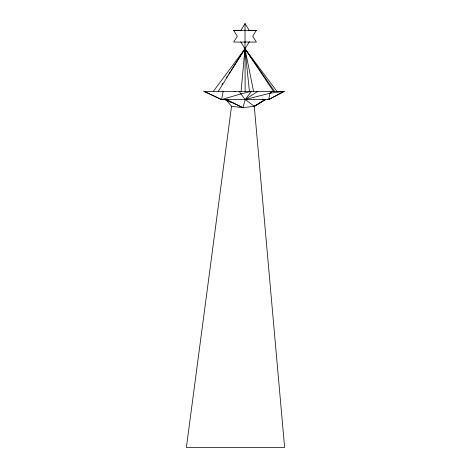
<?xml version="1.0" encoding="UTF-8"?>
<svg xmlns="http://www.w3.org/2000/svg" width="471" height="471" viewBox="0 0 471 471"><rect width="100%" height="100%" fill="white"/><g stroke="black" fill="none" stroke-linecap="round" stroke-linejoin="round"><path stroke-width="0.71" d="M245.008 41.654L245.132 91.403M245.026 30.126L245.044 23.55L249.082 30.185M241.075 91.403L244.991 48.754L249.43 41.589M231.544 106.275L186.381 447.45L284.619 447.45L254.275 106.275L245.291 99.575L242.877 107.676L231.544 106.275L225.862 99.575L242.877 107.676L254.275 106.275L265.356 99.575L262.465 99.163M267.345 99.098L268.723 99.575L284.19 91.403L203.861 91.403L221.558 99.575L268.723 99.575L269.877 93.223L272.197 91.403M205.851 91.727L204.414 91.403L221.558 99.575L223.195 91.403M240.975 30.215L245.044 23.55M256.33 30.332L252.75 36.214L256.377 42.066L233.704 42.066L237.278 36.273L233.651 30.332L256.33 30.332L248.282 30.332M218.244 91.403L244.991 48.754L240.752 41.89M221.971 84.609L222.765 83.373M226.339 77.809L227.528 75.955M228.718 74.1L230.307 71.627M231.102 70.391L244.991 48.754L276.954 91.403M213.292 91.403L244.991 48.754L274.575 91.403M239.15 91.403L245.138 99.575L269.877 93.223L284.031 91.403L268.723 99.575L269.653 98.545M268.723 99.575L269.753 98.557M257.69 91.403L245.138 99.575L251.437 91.403L241.058 93.859L221.558 99.575M265.356 99.575L253.845 106.57L265.403 99.575L263.43 100.411M269.877 93.223L271.219 92.705M227.899 99.093L226.575 99.575L242.877 107.676M282.094 91.827L284.19 91.403M234.069 91.639L235.5 91.403M233.651 30.332L241.7 30.332M203.861 91.403L205.303 91.586M274.611 91.639L273.504 91.403L244.991 48.754L249.424 91.403M226.098 99.946L224.72 99.575L227.876 101.194M225.862 99.575L230.955 102.395M253.557 91.403L244.991 48.754L245.397 52.369M244.991 30.05L245.044 42.066"/></g></svg>
